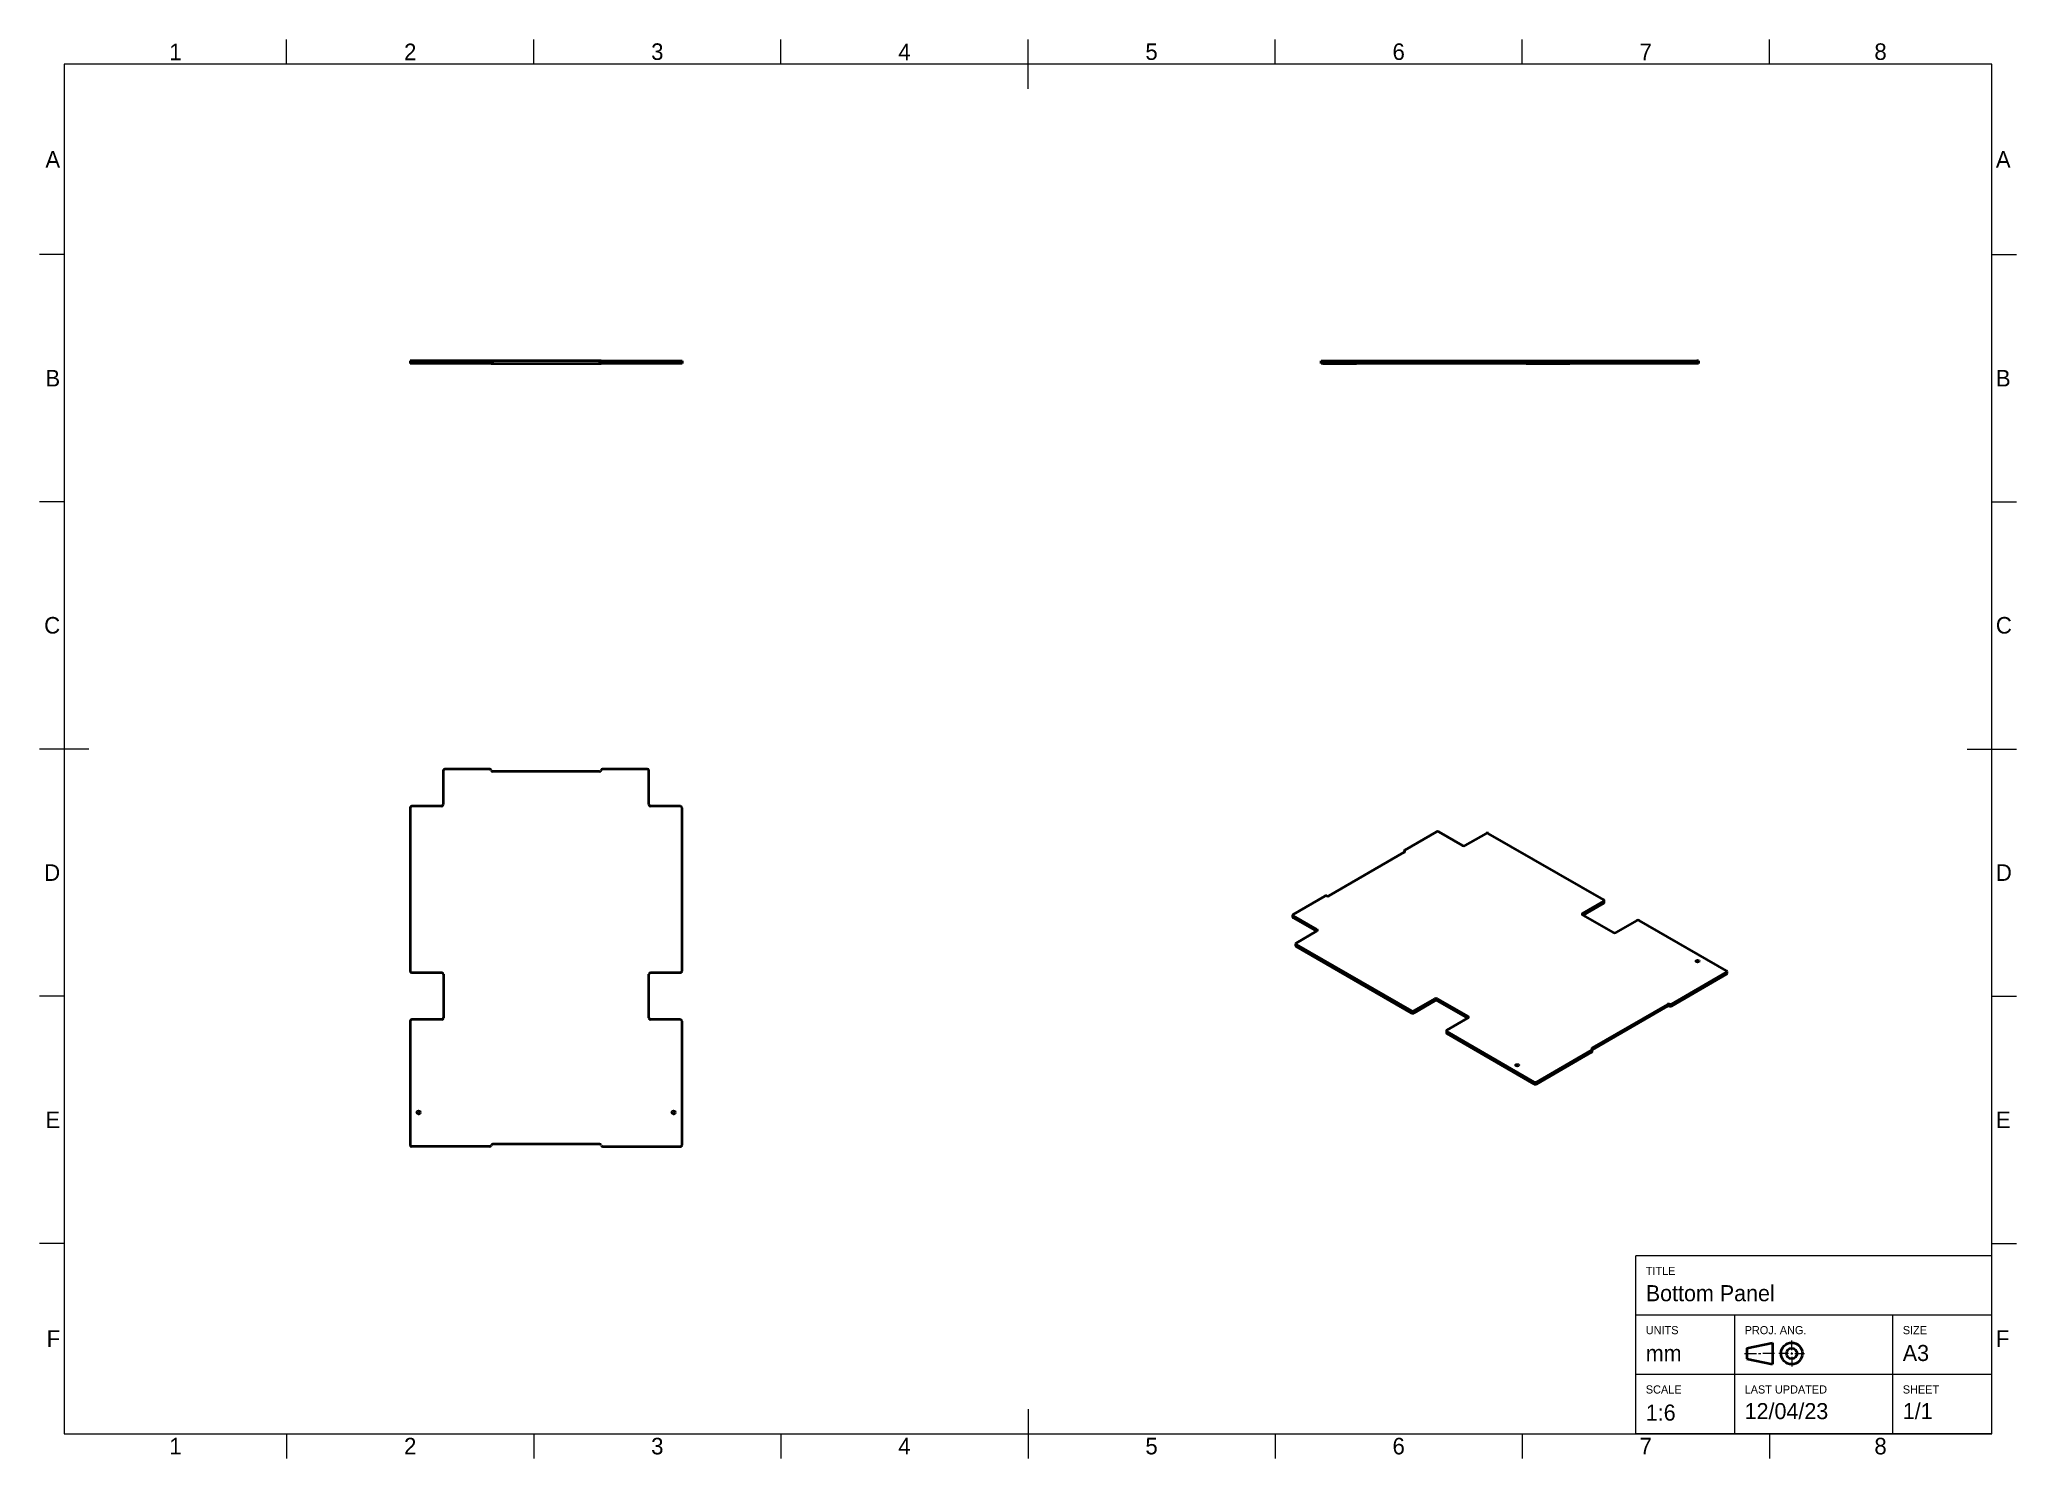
# Model space of a CAD drawing. Header units: millimetres. Extents: x 15 to 415, y 5 to 292.
import ezdxf

# ---------------------------------------------------------------- set-up
doc = ezdxf.new("R2010")
doc.units = ezdxf.units.MM
doc.layers.add('Border', color=7, linetype='Continuous')
doc.layers.add('Geometries', color=7, linetype='Continuous')
doc.styles.add('Shapr0', font='txt', dxfattribs={"height": 3.3495})
doc.styles.add('Shapr10', font='txt', dxfattribs={"height": 3.3495})
doc.styles.add('Shapr11', font='txt', dxfattribs={"height": 3.3495})
doc.styles.add('Shapr12', font='txt', dxfattribs={"height": 3.3495})
doc.styles.add('Shapr13', font='txt', dxfattribs={"height": 3.3495})
doc.styles.add('Shapr14', font='txt', dxfattribs={"height": 3.3495})
doc.styles.add('Shapr2', font='txt', dxfattribs={"height": 3.3495})
doc.styles.add('Shapr3', font='txt', dxfattribs={"height": 3.3495})
doc.styles.add('Shapr4', font='txt', dxfattribs={"height": 3.3495})
doc.styles.add('Shapr5', font='txt', dxfattribs={"height": 3.3495})
doc.styles.add('Shapr6', font='txt', dxfattribs={"height": 3.3495})
doc.styles.add('Shapr7', font='txt', dxfattribs={"height": 3.3495})
doc.styles.add('Shapr8', font='txt', dxfattribs={"height": 3.3495})
doc.styles.add('Shapr9', font='txt', dxfattribs={"height": 3.3495})

# ---------------------------------------------------------------- blocks, each defined once
blk = doc.blocks.new('*U2')
at = {"layer": 'Border', "linetype": 'Continuous', "lineweight": 15}
for p, q in [((410, 46), (338, 46)), ((338, 10), (338, 46)), ((410, 10), (410, 46)), ((410, 34), (338, 34)), ((358, 10), (358, 34)), ((390, 10), (390, 34)), ((369.53, 26.88), (369.53, 28.83)), ((360, 26.23), (362.38, 26.23)), ((362.82, 26.23), (363.25, 26.23)), ((366.07, 26.23), (363.68, 26.23)), ((368.88, 26.23), (366.93, 26.23)), ((369.32, 26.23), (369.75, 26.23)), ((369.53, 26.02), (369.53, 26.45)), ((369.53, 25.58), (369.53, 23.63)), ((370.18, 26.23), (372.13, 26.23)), ((410, 22), (338, 22)), ((410, 10), (338, 10))]:
    blk.add_line(p, q, dxfattribs=at)
at = {"layer": 'Border', "linetype": 'Continuous', "lineweight": 40}
for p, q in [((360.43, 27.32), (365.63, 28.4)), ((365.63, 28.4), (365.63, 24.07)), ((360.43, 27.32), (360.43, 25.15)), ((360.43, 25.15), (365.63, 24.07))]:
    blk.add_line(p, q, dxfattribs=at)
for radius in [2.17, 1.08]:
    blk.add_circle((369.53, 26.23), radius, dxfattribs=at)

msp = doc.modelspace()

# ---------------------------------------------------------------- linework, layer by layer
at = {"layer": 'Border', "linetype": 'Continuous', "lineweight": 15}
for p, q in [((65, 287), (65, 292)), ((115, 287), (115, 292)), ((165, 287), (165, 292)), ((215, 282), (215, 292)), ((265, 287), (265, 292)), ((315, 287), (315, 292)), ((365, 287), (365, 292)), ((410, 287), (20, 287)), ((20, 287), (20, 10)), ((410, 10), (410, 287)), ((20, 248.5), (15, 248.5)), ((410, 248.5), (415, 248.5)), ((20, 198.5), (15, 198.5)), ((410, 198.5), (415, 198.5)), ((25, 148.5), (15, 148.5)), ((405, 148.5), (415, 148.5)), ((20, 98.5), (15, 98.5)), ((410, 98.5), (415, 98.5)), ((20, 48.5), (15, 48.5)), ((410, 48.5), (415, 48.5)), ((215, 15), (215, 5)), ((20, 10), (410, 10)), ((65, 10), (65, 5)), ((115, 10), (115, 5)), ((165, 10), (165, 5)), ((265, 10), (265, 5)), ((315, 10), (315, 5)), ((365, 10), (365, 5))]:
    msp.add_line(p, q, dxfattribs=at)
at = {"layer": 'Geometries', "linetype": 'Continuous', "lineweight": 40}
for p, q in [((89.99, 227), (89.99, 226.5)), ((90.32, 227), (89.99, 227)), ((90.32, 226.5), (89.99, 226.5)), ((90.32, 227), (90.32, 226.5)), ((106.05, 227), (90.32, 227)), ((106.05, 226.5), (90.32, 226.5)), ((106.05, 227), (106.05, 226.5)), ((106.38, 227), (106.05, 227)), ((106.38, 226.5), (106.05, 226.5)), ((106.38, 227), (106.38, 226.5)), ((106.7, 227), (106.38, 227)), ((106.38, 226.5), (106.7, 226.5)), ((106.7, 226.5), (106.7, 227)), ((128.3, 227), (106.7, 227)), ((106.7, 226.5), (128.3, 226.5)), ((128.3, 227), (128.3, 226.5)), ((128.62, 227), (128.3, 227)), ((128.3, 226.5), (128.62, 226.5)), ((128.62, 227), (128.95, 227)), ((128.62, 226.5), (128.62, 227)), ((128.95, 226.5), (128.62, 226.5)), ((128.95, 227), (128.95, 226.5)), ((128.95, 227), (144.68, 227)), ((144.68, 226.5), (128.95, 226.5)), ((144.68, 226.5), (144.68, 227)), ((144.68, 227), (145.01, 227)), ((145.01, 226.5), (144.68, 226.5)), ((145.01, 227), (145.01, 226.5)), ((274.33, 227), (274.34, 227)), ((274.33, 226.5), (274.33, 227)), ((274.34, 226.5), (274.33, 226.5)), ((274.34, 226.5), (274.34, 227)), ((274.34, 227), (274.67, 227)), ((274.67, 226.5), (274.34, 226.5)), ((274.67, 227), (274.67, 226.5)), ((274.67, 227), (281.49, 227)), ((274.67, 226.5), (281.49, 226.5)), ((281.49, 226.5), (281.49, 227)), ((281.49, 227), (281.82, 227)), ((281.82, 226.5), (281.49, 226.5)), ((281.82, 226.5), (281.82, 227)), ((281.82, 227), (282.15, 227)), ((282.15, 226.5), (281.82, 226.5)), ((282.15, 227), (282.15, 226.5)), ((282.15, 227), (315.15, 227)), ((315.15, 226.5), (282.15, 226.5)), ((315.15, 226.5), (315.15, 227)), ((315.15, 227), (315.49, 227)), ((315.49, 226.5), (315.15, 226.5)), ((315.49, 227), (315.49, 226.5)), ((315.49, 227), (315.82, 227)), ((315.82, 226.5), (315.49, 226.5)), ((315.82, 227), (315.82, 226.5)), ((315.82, 227), (324.65, 227)), ((315.82, 226.5), (324.65, 226.5)), ((324.65, 227), (324.99, 227)), ((324.65, 226.5), (324.65, 227)), ((324.99, 226.5), (324.65, 226.5)), ((324.99, 226.5), (324.99, 227)), ((324.99, 227), (325.32, 227)), ((325.32, 226.5), (324.99, 226.5)), ((325.32, 227), (325.32, 226.5)), ((325.32, 227), (350.34, 227)), ((350.34, 226.5), (325.32, 226.5)), ((350.34, 227), (350.34, 226.5)), ((350.67, 227), (350.34, 227)), ((350.67, 226.5), (350.34, 226.5)), ((350.67, 227), (350.67, 226.5)), ((96.65, 144.08), (96.65, 137.26)), ((106.09, 144.41), (96.98, 144.41)), ((137.97, 144.42), (128.91, 144.42)), ((138.31, 137.26), (138.31, 144.09)), ((128.27, 143.92), (106.73, 143.92)), ((89.99, 136.6), (89.99, 103.6)), ((96.31, 136.93), (90.32, 136.93)), ((144.68, 136.93), (138.64, 136.93)), ((145.01, 103.6), (145.01, 136.6)), ((297.63, 131.77), (291.22, 128.07)), ((302.93, 128.98), (298.1, 131.77)), ((307.67, 131.44), (303.4, 128.98)), ((331.48, 117.97), (308.14, 131.44)), ((291.12, 127.6), (275.89, 118.81)), ((291.13, 127.93), (291.13, 127.6)), ((291.17, 127.83), (291.17, 127.64)), ((275.09, 118.74), (268.65, 115.03)), ((327.2, 115.23), (331.48, 117.7)), ((327.31, 114.89), (331.48, 117.29)), ((331.48, 117.29), (331.48, 117.7)), ((331.58, 117.43), (331.58, 117.84)), ((268.55, 114.89), (268.55, 114.48)), ((268.65, 114.75), (273.47, 111.97)), ((268.65, 114.75), (268.65, 114.35)), ((268.65, 114.35), (273.35, 111.63)), ((327.2, 115.23), (327.2, 114.96)), ((327.31, 114.89), (327.2, 114.96)), ((333.44, 111.35), (327.31, 114.89)), ((338.2, 113.82), (333.91, 111.35)), ((356.35, 103.61), (338.67, 113.82)), ((269.13, 109.11), (269.13, 108.71)), ((273.35, 111.63), (269.23, 109.25)), ((269.23, 108.98), (292.57, 95.51)), ((269.23, 108.98), (269.23, 108.57)), ((292.57, 95.1), (269.23, 108.57)), ((273.47, 111.7), (273.35, 111.63)), ((273.47, 111.7), (273.47, 111.97)), ((90.32, 103.26), (96.38, 103.26)), ((96.71, 102.93), (96.71, 94.1)), ((138.29, 94.1), (138.29, 102.93)), ((138.63, 103.26), (144.68, 103.26)), ((345.22, 96.92), (356.35, 103.34)), ((356.35, 102.93), (345.22, 96.51)), ((356.35, 102.93), (356.35, 103.34)), ((356.45, 103.07), (356.45, 103.48)), ((293.04, 95.51), (297.32, 97.98)), ((293.04, 95.1), (297.32, 97.57)), ((297.32, 97.57), (297.32, 97.98)), ((297.79, 97.98), (304.04, 94.37)), ((297.79, 97.98), (297.79, 97.57)), ((297.79, 97.57), (303.92, 94.03)), ((344.42, 96.85), (329.14, 88.03)), ((329.14, 87.63), (344.42, 96.45)), ((344.42, 96.85), (344.42, 96.45)), ((344.82, 96.48), (344.82, 96.89)), ((345.22, 96.92), (345.22, 96.51)), ((89.99, 93.43), (89.99, 68.41)), ((96.38, 93.76), (90.32, 93.76)), ((144.68, 93.76), (138.63, 93.76)), ((145.01, 68.42), (145.01, 93.43)), ((292.57, 95.1), (292.57, 95.51)), ((293.04, 95.51), (293.04, 95.1)), ((303.92, 94.03), (299.75, 91.63)), ((304.04, 94.1), (303.92, 94.03)), ((304.04, 94.1), (304.04, 94.37)), ((299.66, 91.49), (299.66, 91.08)), ((299.75, 91.36), (299.75, 90.95)), ((299.75, 91.36), (317.44, 81.14)), ((317.44, 80.73), (299.75, 90.95)), ((329.14, 87.63), (329.14, 88.03)), ((329.04, 87.57), (317.91, 81.14)), ((329.04, 87.16), (317.91, 80.73)), ((329.04, 87.57), (329.04, 87.16)), ((329.14, 87.62), (329.14, 87.7)), ((329.14, 87.3), (329.14, 87.62)), ((317.44, 81.14), (317.44, 80.73)), ((317.91, 81.14), (317.91, 80.73)), ((106.05, 68.08), (90.32, 68.08)), ((128.3, 68.58), (106.7, 68.58)), ((128.95, 68.09), (144.68, 68.09))]:
    msp.add_line(p, q, dxfattribs=at)
for centre in [(91.69, 75), (143.29, 75)]:
    msp.add_circle(centre, 0.333, dxfattribs=at)
for centre, start, end in [((96.98, 144.08), 90, 180), ((106.09, 144.08), 15.272, 90), ((106.73, 144.25), 195.272, 270), ((128.27, 144.25), 270, 345.5225), ((128.91, 144.09), 90, 165.5225), ((137.97, 144.09), 0, 90), ((90.32, 136.6), 90, 180), ((96.31, 137.26), 270, 0), ((138.64, 137.26), 180, 270), ((144.68, 136.6), 0, 90), ((90.32, 103.6), 180, 270), ((96.38, 102.93), 0, 90), ((138.63, 102.93), 90, 180), ((144.68, 103.6), 270, 0), ((90.32, 93.43), 90, 180), ((96.38, 94.1), 270, 0), ((138.63, 94.1), 180, 270), ((144.68, 93.43), 0, 90), ((90.32, 68.41), 180, 270), ((106.05, 68.41), 270, 345.5225), ((106.7, 68.25), 90, 165.5225), ((128.3, 68.25), 15.272, 90), ((128.95, 68.42), 195.272, 270), ((144.68, 68.42), 270, 0)]:
    msp.add_arc(centre, 0.333, start, end, dxfattribs=at)
for centre, major_axis, start_param, end_param in [((291.46, 127.93), (-0.333, 0), 5.497787, 6.283185), ((297.87, 131.63), (-0.333, 0), 3.926991, 5.497787), ((303.16, 129.11), (0.333, 0), 3.926991, 5.497787), ((307.91, 131.31), (-0.333, 0), 3.926991, 5.497787), ((290.89, 127.73), (-0.333, 0), 2.356194, 2.378728), ((291.46, 127.93), (-0.333, 0), 6.283185, 6.815903), ((290.89, 127.73), (-0.333, 0), 2.378728, 2.608875), ((290.89, 127.73), (-0.333, 0), 2.608875, 3.674311), ((275.32, 118.61), (0.333, 0), 1.051945, 2.356194), ((275.65, 118.94), (-0.333, 0), 1.051945, 2.356194), ((331.24, 117.84), (-0.333, 0), 3.141593, 3.926991), ((331.24, 117.84), (-0.333, 0), 2.356194, 3.141593), ((331.24, 117.43), (0.333, 0), 5.497787, 6.283185), ((268.89, 114.89), (-0.333, 0), 5.497787, 6.283185), ((268.89, 114.89), (-0.333, 0), 6.283185, 7.068583), ((268.89, 114.48), (0.333, 0), 3.141593, 3.926991), ((327.43, 115.09), (0.333, 0), 2.356194, 3.926991), ((338.43, 113.69), (-0.333, 0), 3.926991, 5.497787), ((269.47, 109.11), (-0.333, 0), 5.497787, 6.283185), ((269.47, 109.11), (-0.333, 0), 0, 0.785398), ((269.47, 108.71), (0.333, 0), 3.141593, 3.926991), ((273.24, 111.83), (0.333, 0), 5.497787, 7.068583), ((333.68, 111.49), (0.333, 0), 3.926991, 5.497787), ((356.11, 103.48), (-0.333, 0), 3.141593, 3.926991), ((356.11, 103.48), (-0.333, 0), 2.356194, 3.141593), ((356.11, 103.07), (0.333, 0), 5.497787, 6.283185), ((297.56, 97.84), (0.333, 0), 0.785398, 2.356194), ((297.56, 97.44), (-0.333, 0), 3.926991, 5.497787), ((344.66, 96.72), (-0.333, 0), 4.193538, 5.497787), ((344.66, 96.31), (0.333, 0), 1.051945, 2.356194), ((344.99, 97.05), (-0.333, 0), 1.051945, 2.356194), ((344.99, 96.64), (0.333, 0), 4.193538, 5.497787), ((292.8, 95.64), (-0.333, 0), 0.785398, 2.356194), ((292.8, 95.23), (0.333, 0), 3.926991, 5.497787), ((303.8, 94.24), (0.333, 0), 5.497787, 7.068583), ((299.99, 91.49), (-0.333, 0), 5.497787, 6.283185), ((299.99, 91.49), (-0.333, 0), 0, 0.785398), ((299.99, 91.08), (0.333, 0), 3.141593, 3.926991), ((329.38, 87.9), (-0.333, 0), 5.497787, 6.815903), ((328.81, 87.7), (0.333, 0), 5.497787, 6.283185), ((328.81, 87.3), (0.333, 0), 5.497787, 6.283185), ((328.81, 87.7), (0.333, 0), 0, 0.532718), ((329.38, 87.49), (0.333, 0), 2.356194, 2.378728), ((317.68, 81.28), (0.333, 0), 3.926991, 5.497787), ((317.68, 80.87), (0.333, 0), 3.926991, 5.497787)]:
    msp.add_ellipse(centre, major_axis=major_axis, ratio=0.57735, start_param=start_param, end_param=end_param, dxfattribs=at)
for centre in [(350.47, 105.59), (313.99, 84.52)]:
    msp.add_ellipse(centre, major_axis=(0.333, 0), ratio=0.57735, dxfattribs=at)

# ---------------------------------------------------------------- block references
msp.add_blockref('*U2', (0, 0))

# ---------------------------------------------------------------- texts
at = {"layer": 'Border', "linetype": 'Continuous', "lineweight": 15, "char_height": 3.35, "width": 3.3495, "style": 'Shapr0'}
for s, insert, attachment_point in [('1', (42.5, 287.83), 8), ('2', (90, 287.83), 8), ('3', (140, 287.83), 8), ('4', (190, 287.83), 8), ('5', (240, 287.83), 8), ('6', (290, 287.83), 8), ('7', (340, 287.83), 8), ('8', (387.5, 287.83), 8), ('A', (19.17, 267.75), 6), ('A', (410.83, 267.75), 4), ('B', (19.17, 223.5), 6), ('B', (410.83, 223.5), 4), ('C', (19.17, 173.5), 6), ('C', (410.83, 173.5), 4), ('D', (19.17, 123.5), 6), ('D', (410.83, 123.5), 4), ('E', (19.17, 73.5), 6), ('E', (410.83, 73.5), 4), ('F', (19.17, 29.25), 6), ('F', (410.83, 29.25), 4), ('1', (42.5, 9.17), 2), ('2', (90, 9.17), 2), ('3', (140, 9.17), 2), ('4', (190, 9.17), 2), ('5', (240, 9.17), 2), ('6', (290, 9.17), 2), ('7', (340, 9.17), 2), ('8', (387.5, 9.17), 2)]:
    msp.add_mtext(s, dxfattribs=dict(at, insert=insert, attachment_point=attachment_point))
at = {"layer": 'Border', "linetype": 'Continuous', "lineweight": 15, "attachment_point": 1}
for s, insert, char_height, style in [('TITLE', (340, 43.75), 1.65, 'Shapr2'), ('Bottom Panel', (340, 40.05), 3.25, 'Shapr3'), ('UNITS', (340, 31.78), 1.65, 'Shapr4'), ('PROJ. ANG.', (360, 31.78), 1.65, 'Shapr7'), ('A3', (392, 27.96), 3.25, 'Shapr9'), ('SIZE', (392, 31.78), 1.65, 'Shapr8'), ('mm', (340, 27.9), 3.25, 'Shapr5'), ('SCALE', (340, 19.78), 1.65, 'Shapr6'), ('LAST UPDATED', (360, 19.78), 1.65, 'Shapr11'), ('12/04/23', (360, 16.2), 3.25, 'Shapr12'), ('SHEET', (392, 19.78), 1.65, 'Shapr13'), ('1/1', (392, 16.2), 3.25, 'Shapr14'), ('1:6', (340, 15.9), 3.25, 'Shapr10')]:
    msp.add_mtext(s, dxfattribs=dict(at, insert=insert, char_height=char_height, style=style))

doc.saveas('drawing.dxf')
